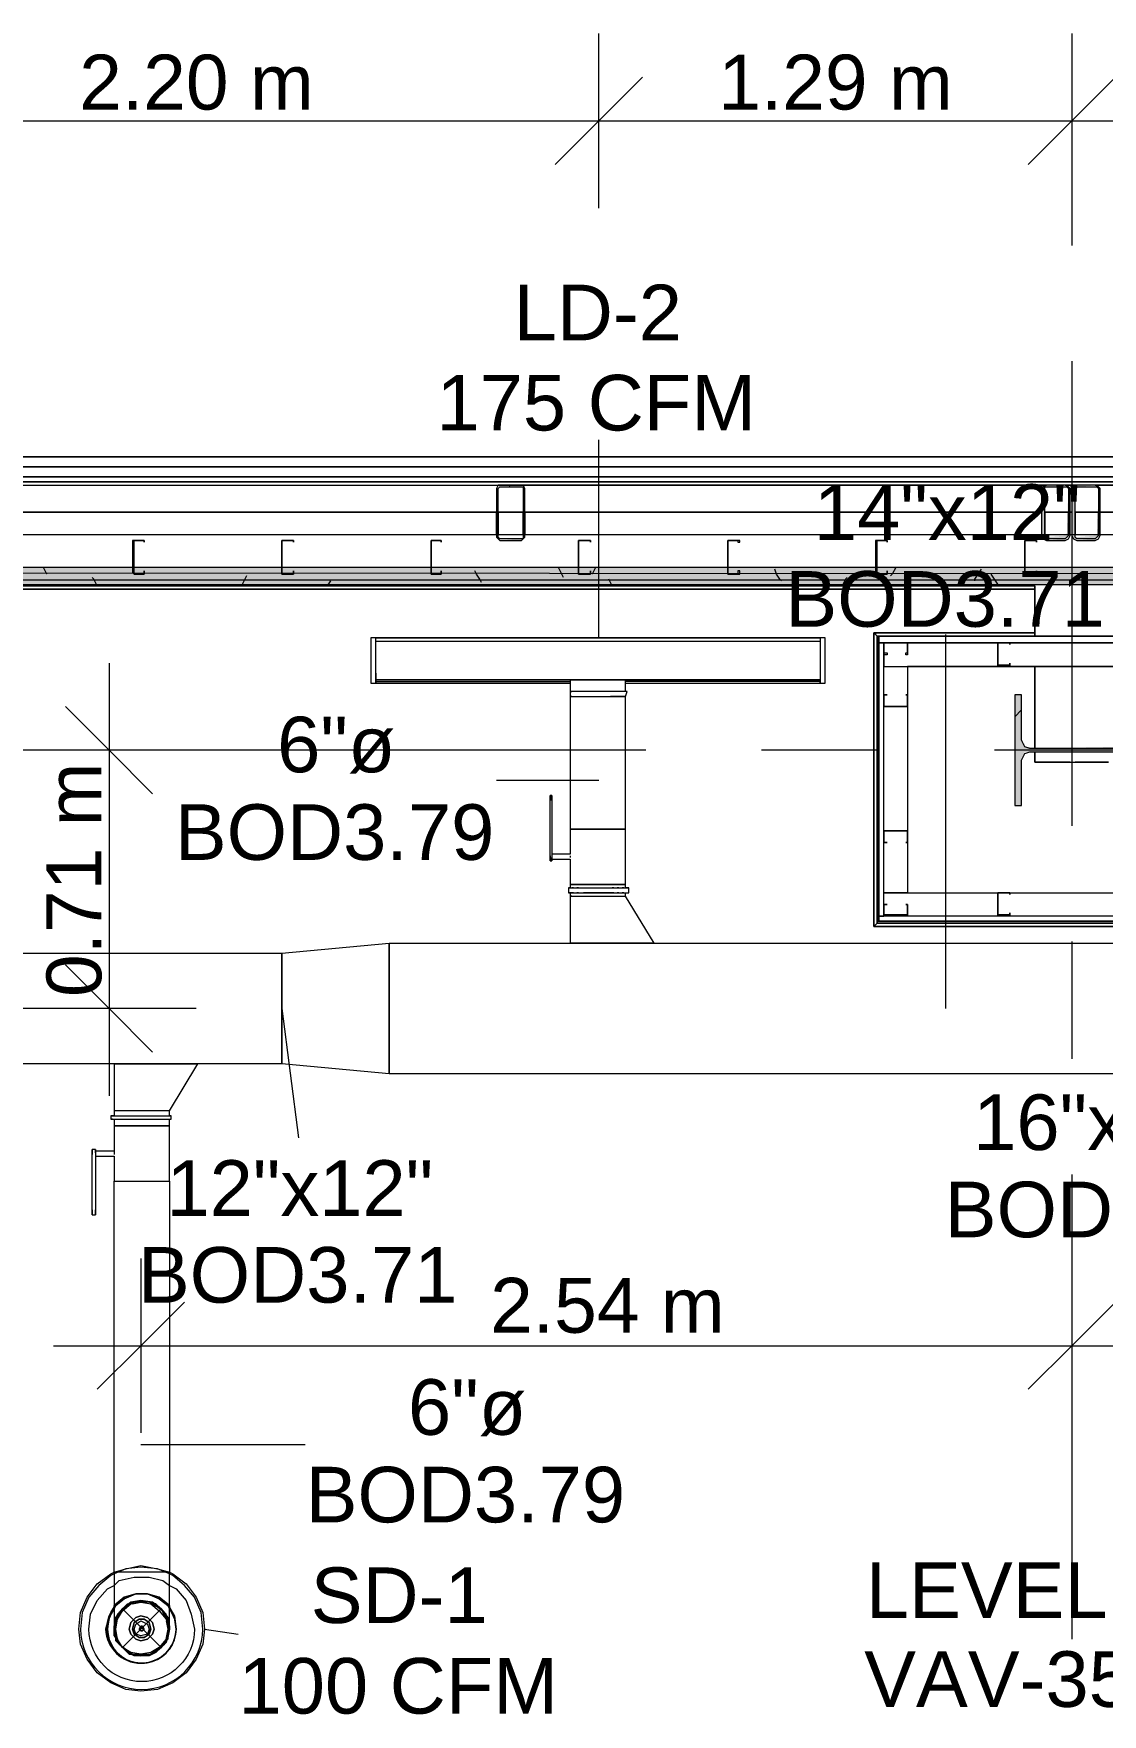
# Model space of a CAD drawing. Header units: metres. Extents: x -2 to 237, y -8 to 52.
# Drawn here: x 28.021 to 30.94, y 43.354 to 47.946 of the extents above; entities that cross this region are included whole.
import ezdxf

# ---------------------------------------------------------------- set-up
doc = ezdxf.new("R2010")
doc.units = ezdxf.units.M
doc.layers.add('HVAC - Ductos', color=5, linetype='Continuous', lineweight=0)
doc.layers.add('PDF_Text', color=7, linetype='Continuous', lineweight=0)
doc.layers.add('PDF_Geometry', color=7, linetype='Continuous', lineweight=0, true_color=0xaaaaaa)
doc.layers.add('PDF_Solid Fills', color=7, linetype='Continuous', lineweight=0, true_color=0xffffff)
doc.styles.add('PDF Helvetica', font='')
doc.styles.get('PDF Helvetica').set_extended_font_data('Helvetica')

msp = doc.modelspace()

# ---------------------------------------------------------------- hatches: boundary and pattern name
at = {"layer": 'PDF_Solid Fills', "lineweight": 0, "transparency": 33554559}
h = msp.add_hatch(color=256, dxfattribs=at)
h.paths.add_polyline_path([(29.2942, 46.5654), (29.3538, 46.5608), (29.3538, 46.5654)])
h.paths.add_polyline_path([(29.2897, 46.57), (29.2942, 46.5654), (29.2942, 46.57)])
h.paths.add_polyline_path([(29.3538, 46.7074), (29.3538, 46.712), (29.2897, 46.712)])
h.paths.add_polyline_path([(29.2897, 46.7028), (29.2851, 46.7028), (29.2851, 46.57)])
h.paths.add_polyline_path([(29.3584, 46.7028), (29.3584, 46.57), (29.363, 46.7028)])
h.paths.add_polyline_path([(29.363, 46.7074), (29.363, 46.712), (29.3584, 46.712)])
for points in [[(30.7834, 46.7074), (30.8474, 46.712), (30.7788, 46.712), (30.7742, 46.7074), (30.7742, 46.5745), (30.7788, 46.5745), (30.7788, 46.5654), (30.7879, 46.5654), (30.8383, 46.5608), (30.8383, 46.5654), (30.8474, 46.57), (30.852, 46.7074), (30.8474, 46.7074), (30.8429, 46.5745), (30.7834, 46.57)], [(30.8566, 46.5745), (30.8612, 46.5745), (30.8612, 46.5654), (30.8704, 46.5654), (30.9208, 46.5608), (30.9208, 46.5654), (30.9299, 46.57), (30.9345, 46.7067), (30.9345, 46.7074), (30.9299, 46.7074), (30.9254, 46.5745), (30.8658, 46.57), (30.8658, 46.7074), (30.9299, 46.712), (30.8612, 46.712), (30.8566, 46.7074)], [(12.4614, 46.4554), (59.9133, 46.4554), (60.1328, 46.4508), (60.1333, 46.4508), (60.1333, 46.4738), (12.4614, 46.4738)], [(12.4614, 46.4416), (59.9133, 46.4416), (60.1316, 46.4371), (60.1333, 46.4371), (60.1333, 46.4554), (12.4614, 46.4554)], [(30.9986, 46.1392), (30.994, 46.011), (30.9849, 46.0018), (30.9757, 45.9972), (30.7421, 45.9926), (30.7421, 45.9972), (30.7283, 45.9972), (30.7283, 46.0064), (30.7237, 46.0064), (30.7237, 46.0156), (30.7191, 46.0156), (30.7191, 46.1392), (30.7009, 46.1392), (30.7009, 45.8369), (30.7191, 45.8369), (30.7191, 45.9652), (30.7283, 45.9835), (30.9849, 45.9835), (30.9986, 45.9698), (30.9986, 45.8369), (31.0124, 45.8369), (31.0124, 46.1392)]]:
    msp.add_hatch(color=256, dxfattribs=at).paths.add_polyline_path(points)
h = msp.add_hatch(color=256, dxfattribs=at)
h.paths.add_polyline_path([(12.8691, 46.4738), (12.8691, 46.4874), (12.4614, 46.4874), (12.4614, 46.4738)])
h.paths.add_polyline_path([(60.1333, 46.4829), (48.9907, 46.4874), (20.5846, 46.4874), (20.5846, 46.4738), (59.982, 46.4738), (60.1333, 46.4692)])
h.paths.add_polyline_path([(20.58, 46.4738), (20.58, 46.4874), (18.555, 46.4874), (18.555, 46.4738)])
h.paths.add_polyline_path([(18.5504, 46.4738), (18.5504, 46.4874), (15.7143, 46.4874), (15.7143, 46.4738)])
h.paths.add_polyline_path([(15.7097, 46.4738), (15.7097, 46.4874), (13.6846, 46.4874), (13.6846, 46.4738)])
h.paths.add_polyline_path([(13.6801, 46.4738), (13.6801, 46.4874), (12.8737, 46.4874), (12.8737, 46.4738)])

# ---------------------------------------------------------------- linework, layer by layer
at = {"layer": 'HVAC - Ductos', "color": 252, "lineweight": 0, "true_color": 0x939598}
for points in [[(29.5646, 47.4692), (29.5646, 47.7075), (29.5646, 47.9457)], [(30.8566, 47.9457), (30.8566, 47.7075), (30.8566, 47.4692)], [(29.6838, 47.8266), (29.5646, 47.7075), (29.4455, 47.5883)], [(30.9757, 47.8266), (30.8566, 47.7075), (30.7375, 47.5883)], [(7.6277, 47.7075), (12.466, 47.7075), (13.7763, 47.7075), (15.9755, 47.7075), (18.1701, 47.7075), (20.3647, 47.7075), (22.9716, 47.7075), (25.1708, 47.7075), (27.3654, 47.7075), (29.5646, 47.7075), (30.8566, 47.7075), (32.1761, 47.7075), (34.3661, 47.7075), (36.5607, 47.7075), (38.7599, 47.7075), (41.3669, 47.7075), (47.9553, 47.7075), (49.2518, 47.7075), (50.5622, 47.7075), (54.956, 47.7075), (57.1552, 47.7075), (58.6855, 47.7075)]]:
    msp.add_lwpolyline(points, dxfattribs=at)
at = {"layer": 'HVAC - Ductos', "lineweight": 0}
for points in [[(29.5646, 46.2951), (29.5646, 46.8357)], [(30.1693, 46.2951), (28.9553, 46.2951), (30.1693, 46.2951), (30.1693, 46.2767), (30.1693, 46.2721), (30.1693, 46.2675)], [(28.9553, 46.2675), (28.9553, 46.2721), (28.9553, 46.2767), (28.9553, 46.2951)], [(28.9553, 46.2721), (28.9553, 46.2767), (28.9553, 46.2813)], [(30.1693, 46.2813), (30.1693, 46.2767), (30.1693, 46.2721)], [(30.513, 45.2825), (30.513, 46.3042)], [(28.9553, 46.2355), (28.9553, 46.2401)], [(30.1693, 46.2401), (30.1693, 46.2355)], [(28.2268, 46.2263), (28.2268, 45.0442)], [(28.9553, 46.2263), (28.9553, 46.2309)], [(28.9553, 46.1989), (28.9553, 46.1943), (28.9553, 46.1897), (28.9553, 46.1713), (28.9553, 46.1759), (29.4867, 46.1759)], [(28.9553, 46.1851), (28.9553, 46.1897), (28.9553, 46.1943)], [(30.1693, 46.1989), (30.1693, 46.1943), (30.1693, 46.1897), (30.1693, 46.1713), (30.1693, 46.1759), (29.6379, 46.1759)], [(30.1693, 46.2309), (30.1693, 46.2263)], [(30.1693, 46.1943), (30.1693, 46.1897), (30.1693, 46.1851)], [(28.9553, 46.1713), (29.4867, 46.1713)], [(29.6379, 46.1484), (29.6379, 46.1805), (29.6287, 46.1805), (29.615, 46.1805), (29.6013, 46.1805), (29.5829, 46.1805), (29.5646, 46.1805), (29.5417, 46.1805), (29.5233, 46.1805), (29.5096, 46.1805), (29.4959, 46.1805), (29.4913, 46.1805), (29.4867, 46.1805), (29.4867, 46.1484), (29.4913, 46.1484)], [(29.6379, 46.1713), (30.1693, 46.1713)], [(28.3459, 45.8689), (28.2268, 45.988), (28.1076, 46.1072)], [(29.4913, 46.1346), (29.4867, 46.1346), (29.4867, 45.7727), (29.4913, 45.7727), (29.4959, 45.7727), (29.5096, 45.7727), (29.5233, 45.7727), (29.5417, 45.7727), (29.5646, 45.7727), (29.5829, 45.7727), (29.6013, 45.7727), (29.615, 45.7727), (29.6287, 45.7727), (29.6379, 45.7727), (29.6379, 46.1346), (29.6333, 46.1346), (29.6287, 46.1346), (29.615, 46.1346), (29.6013, 46.1346), (29.5967, 46.1346)], [(29.4959, 46.1346), (29.5096, 46.1346), (29.5233, 46.1346), (29.5325, 46.1346)], [(29.5371, 46.1346), (29.5417, 46.1346), (29.5646, 46.1346), (29.5829, 46.1346), (29.5875, 46.1346)], [(28.465, 45.988), (28.2268, 45.988), (27.9885, 45.988)], [(29.5646, 45.9056), (29.2851, 45.9056)], [(29.4317, 45.8643), (29.4317, 45.8597), (29.4317, 45.8643)], [(29.4363, 45.8643), (29.4317, 45.8643)], [(29.4317, 45.6995), (29.4317, 45.6949), (29.4317, 45.6903), (29.4317, 45.6857), (29.4317, 45.6903), (29.4317, 45.6949), (29.4317, 45.6995), (29.4317, 45.8506)], [(29.4363, 45.8643), (29.4363, 45.8597), (29.4363, 45.8643)], [(29.4363, 45.8506), (29.4363, 45.6995), (29.4363, 45.6949), (29.4363, 45.6903), (29.4363, 45.6857), (29.4363, 45.6903), (29.4363, 45.6949)], [(29.4363, 45.6995), (29.4363, 45.6949), (29.4363, 45.6903), (29.4867, 45.6903), (29.4867, 45.6215), (29.4913, 45.6215), (29.4959, 45.6215), (29.5096, 45.6215), (29.5233, 45.6215), (29.5417, 45.6215), (29.5646, 45.6215), (29.5829, 45.6215), (29.6013, 45.6215), (29.615, 45.6215), (29.6287, 45.6215), (29.6379, 45.6215), (29.6379, 45.7727), (29.6287, 45.7727), (29.615, 45.7727), (29.6013, 45.7727), (29.5829, 45.7727), (29.5646, 45.7727), (29.5417, 45.7727), (29.5233, 45.7727), (29.5096, 45.7727), (29.4959, 45.7727), (29.4913, 45.7727), (29.4867, 45.7727), (29.4867, 45.704), (29.4363, 45.704)], [(29.4317, 45.6857), (29.4317, 45.6857)], [(29.4317, 45.6857), (29.4363, 45.6857)], [(29.4363, 45.6903), (29.4363, 45.6903)], [(29.4363, 45.6857), (29.4363, 45.6857)], [(29.4867, 45.704), (29.4867, 45.704)], [(29.4867, 45.704), (29.4867, 45.704)], [(29.4867, 45.6995), (29.4867, 45.6949)], [(29.4867, 45.6903), (29.4867, 45.6903)], [(29.4867, 45.6903), (29.4867, 45.6903)], [(29.4867, 45.6903), (29.4867, 45.6903)], [(29.4867, 45.6903), (29.4867, 45.6903)], [(29.4867, 45.5986), (29.4821, 45.5986), (29.4913, 45.5986), (29.5051, 45.5986), (29.5233, 45.5986), (29.5417, 45.5986), (29.5646, 45.5986), (29.5829, 45.5986), (29.6058, 45.5986), (29.6195, 45.5986), (29.6333, 45.5986), (29.6425, 45.5986), (29.6471, 45.5986), (29.6471, 45.6124), (29.6425, 45.6124), (29.6379, 45.6124), (29.6379, 45.6215), (29.6287, 45.6215), (29.615, 45.6215), (29.6013, 45.6215), (29.5829, 45.6215), (29.5646, 45.6215), (29.5417, 45.6215), (29.5233, 45.6215), (29.5096, 45.6215), (29.4959, 45.6215), (29.4913, 45.6215), (29.4867, 45.6215), (29.4867, 45.6124), (29.4821, 45.6124), (29.4913, 45.6124), (29.5051, 45.6124), (29.5233, 45.6124), (29.5417, 45.6124), (29.5646, 45.6124), (29.5829, 45.6124), (29.6058, 45.6124), (29.6195, 45.6124), (29.6333, 45.6124), (29.6425, 45.6124), (29.6471, 45.6124)], [(29.4821, 45.6124), (29.4821, 45.5986)], [(29.4959, 45.5986), (29.4913, 45.5986), (29.4867, 45.5986), (29.4867, 45.5894), (29.4913, 45.5894), (29.4959, 45.5894), (29.5096, 45.5894), (29.5233, 45.5894), (29.5417, 45.5894), (29.5646, 45.5894), (29.5829, 45.5894), (29.6013, 45.5894), (29.615, 45.5894), (29.6287, 45.5894), (29.6379, 45.5894), (29.6379, 45.5986), (29.6425, 45.5986), (29.6471, 45.5986)], [(29.4959, 45.6124), (29.4913, 45.6124)], [(29.5096, 45.6124), (29.5051, 45.6124)], [(29.5096, 45.5986), (29.5051, 45.5986)], [(29.5233, 45.6124), (29.5233, 45.6124)], [(29.6058, 45.5986), (29.6013, 45.5986), (29.5829, 45.5986), (29.5646, 45.5986), (29.5417, 45.5986), (29.5233, 45.5986)], [(29.5417, 45.6124), (29.5417, 45.6124)], [(29.5829, 45.6124), (29.5829, 45.6124)], [(29.6058, 45.6124), (29.6013, 45.6124)], [(29.6195, 45.6124), (29.615, 45.6124)], [(29.6195, 45.5986), (29.615, 45.5986)], [(29.6333, 45.6124), (29.6287, 45.6124)], [(29.6333, 45.5986), (29.6287, 45.5986)], [(29.6379, 45.5986), (29.6379, 45.5986)], [(29.4913, 45.5894), (29.4867, 45.5894), (29.4867, 45.4612), (29.4913, 45.4612), (29.5096, 45.4612), (29.5325, 45.4612), (29.5646, 45.4612), (29.6379, 45.4612), (29.67, 45.4612), (29.6929, 45.4612), (29.7112, 45.4612), (29.7158, 45.4612), (29.6379, 45.5894)], [(29.5325, 45.5894), (29.5371, 45.5894)], [(29.5875, 45.5894), (29.5921, 45.5894), (29.5967, 45.5894)], [(28.6986, 45.4337), (28.9919, 45.4612)], [(28.9919, 45.4612), (28.9919, 45.1038)], [(29.7158, 45.4612), (29.7112, 45.4612), (29.6929, 45.4612), (29.67, 45.4612), (29.6379, 45.4612), (29.5646, 45.4612), (29.5325, 45.4612), (29.5096, 45.4612), (29.4913, 45.4612), (29.4867, 45.4612)], [(28.6986, 45.1313), (28.6986, 45.4337)], [(28.3459, 45.1634), (28.2268, 45.2825), (28.1076, 45.4016)], [(28.465, 45.2825), (28.2268, 45.2825), (27.9885, 45.2825)], [(28.6986, 45.2825), (28.7445, 44.9297)], [(28.3917, 45.003), (28.4696, 45.1313), (28.4605, 45.1313), (28.4467, 45.1313), (28.4192, 45.1313), (28.3917, 45.1313), (28.3138, 45.1313), (28.2863, 45.1313), (28.2634, 45.1313), (28.2451, 45.1313), (28.2405, 45.1313), (28.2405, 45.003)], [(28.2405, 45.1313), (28.2451, 45.1313), (28.2634, 45.1313), (28.2863, 45.1313), (28.3138, 45.1313), (28.3917, 45.1313), (28.4192, 45.1313), (28.4467, 45.1313), (28.4605, 45.1313), (28.4696, 45.1313)], [(28.9919, 45.1038), (28.6986, 45.1313)], [(28.3825, 44.9893), (28.3871, 44.9893), (28.3917, 44.9893), (28.3917, 45.003), (28.3871, 45.003), (28.3825, 45.003), (28.3688, 45.003), (28.355, 45.003), (28.3367, 45.003), (28.3138, 45.003), (28.2955, 45.003), (28.2772, 45.003), (28.2634, 45.003), (28.2496, 45.003), (28.2405, 45.003), (28.2405, 44.9893), (28.2359, 44.9893), (28.2314, 44.9893), (28.2359, 44.9893), (28.2451, 44.9893), (28.2588, 44.9893), (28.2726, 44.9893), (28.2955, 44.9893), (28.3138, 44.9893), (28.3367, 44.9893), (28.355, 44.9893), (28.3734, 44.9893), (28.3871, 44.9893), (28.3963, 44.9893)], [(28.2909, 45.003), (28.2863, 45.003), (28.2817, 45.003)], [(28.3459, 45.003), (28.3413, 45.003)], [(28.1901, 44.8793), (28.2405, 44.8793), (28.2405, 44.8106), (28.2496, 44.8106), (28.2634, 44.8106), (28.2772, 44.8106), (28.2955, 44.8106), (28.3138, 44.8106), (28.3367, 44.8106), (28.355, 44.8106), (28.3688, 44.8106), (28.3825, 44.8106), (28.3871, 44.8106), (28.3917, 44.8106), (28.3917, 43.7431), (28.3871, 43.7431), (28.3825, 43.7431), (28.3688, 43.7431), (28.355, 43.7431), (28.3367, 43.7431), (28.3138, 43.7431), (28.2955, 43.7431), (28.2772, 43.7431), (28.2634, 43.7431), (28.2496, 43.7431), (28.2405, 43.7431), (28.2405, 44.8106), (28.2496, 44.8106), (28.2634, 44.8106), (28.2772, 44.8106), (28.2955, 44.8106), (28.3138, 44.8106), (28.3367, 44.8106), (28.355, 44.8106), (28.3688, 44.8106), (28.3825, 44.8106), (28.3871, 44.8106), (28.3917, 44.8106), (28.3917, 44.9618), (28.3871, 44.9618), (28.3825, 44.9618), (28.3688, 44.9618), (28.355, 44.9618), (28.3367, 44.9618), (28.3138, 44.9618), (28.2955, 44.9618), (28.2772, 44.9618), (28.2634, 44.9618), (28.2496, 44.9618), (28.2405, 44.9618), (28.2405, 44.893), (28.1901, 44.893), (28.1901, 44.8885), (28.1901, 44.8839)], [(28.2359, 44.9801), (28.2314, 44.9801), (28.2359, 44.9801), (28.2451, 44.9801), (28.2588, 44.9801), (28.2726, 44.9801), (28.2955, 44.9801), (28.3138, 44.9801), (28.3367, 44.9801), (28.355, 44.9801), (28.3734, 44.9801), (28.3871, 44.9801), (28.3963, 44.9801), (28.3963, 44.9893), (28.3917, 44.9893)], [(28.2314, 44.9893), (28.2314, 44.9801)], [(28.2405, 44.9893), (28.2405, 44.9893)], [(28.2405, 44.9801), (28.2405, 44.9618), (28.2496, 44.9618), (28.2634, 44.9618), (28.2772, 44.9618), (28.2955, 44.9618), (28.3138, 44.9618), (28.3367, 44.9618), (28.355, 44.9618), (28.3688, 44.9618), (28.3825, 44.9618), (28.3871, 44.9618), (28.3917, 44.9618), (28.3917, 44.9801)], [(28.2451, 44.9893), (28.2496, 44.9893)], [(28.2588, 44.9893), (28.2634, 44.9893)], [(28.2726, 44.9893), (28.2772, 44.9893), (28.2955, 44.9893), (28.3138, 44.9893), (28.3367, 44.9893), (28.355, 44.9893)], [(28.3688, 44.9893), (28.3734, 44.9893)], [(28.3963, 44.9801), (28.3963, 44.9801)], [(28.181, 44.8976), (28.181, 44.8976)], [(28.1901, 44.8976), (28.181, 44.8976)], [(28.181, 44.7327), (28.181, 44.7281), (28.181, 44.7235), (28.181, 44.719), (28.181, 44.7235), (28.181, 44.7281), (28.181, 44.7327), (28.181, 44.8839), (28.181, 44.8885), (28.181, 44.893), (28.181, 44.8976), (28.181, 44.893), (28.181, 44.8885), (28.181, 44.8839)], [(28.1901, 44.8976), (28.1901, 44.8976)], [(28.1901, 44.8885), (28.1901, 44.893), (28.1901, 44.8976), (28.1901, 44.893), (28.1901, 44.8885), (28.1901, 44.8839), (28.1901, 44.7327), (28.1901, 44.7281), (28.1901, 44.7235), (28.1901, 44.719), (28.1901, 44.7235), (28.1901, 44.7281), (28.1901, 44.7327)], [(28.1901, 44.893), (28.1901, 44.893)], [(28.2405, 44.893), (28.2405, 44.893)], [(28.2405, 44.893), (28.2405, 44.893)], [(28.2405, 44.893), (28.2405, 44.8885), (28.2405, 44.8839)], [(28.2405, 44.893), (28.2405, 44.893)], [(28.2405, 44.8793), (28.2405, 44.8793)], [(28.2405, 44.8793), (28.2405, 44.8793)], [(28.181, 44.719), (28.181, 44.719)], [(28.181, 44.719), (28.1901, 44.719)], [(28.1901, 44.719), (28.1901, 44.719)], [(28.3138, 44.5999), (28.3138, 44.3616), (28.3138, 44.1233)], [(30.8566, 44.5999), (30.8566, 44.3616), (30.8566, 44.1233)], [(28.4329, 44.4807), (28.3138, 44.3616), (28.1947, 44.2425)], [(30.9757, 44.4807), (30.8566, 44.3616), (30.7375, 44.2425)], [(28.0755, 44.3616), (30.8566, 44.3616), (31.7134, 44.3616), (32.9734, 44.3616)], [(28.3138, 44.0913), (28.7628, 44.0913)], [(28.2405, 43.7431), (28.2726, 43.7522), (28.3138, 43.7614), (28.3596, 43.7522), (28.3917, 43.7431)], [(28.3917, 43.7385), (28.3596, 43.7522), (28.3138, 43.7568), (28.2726, 43.7522), (28.2405, 43.7385)], [(28.3917, 43.5919), (28.3917, 43.5965), (28.3917, 43.6148), (28.3917, 43.6423), (28.3917, 43.6789), (28.3917, 43.7202), (28.3917, 43.7431), (28.4009, 43.7385), (28.4375, 43.711), (28.465, 43.6743), (28.4833, 43.6331), (28.4879, 43.5873), (28.4833, 43.5461), (28.465, 43.5048), (28.4375, 43.4682), (28.4009, 43.4407), (28.3596, 43.4224), (28.3138, 43.4178), (28.2726, 43.4224), (28.2314, 43.4407), (28.1947, 43.4682), (28.1672, 43.5048), (28.1489, 43.5461), (28.1443, 43.5873), (28.1489, 43.6331), (28.1672, 43.6743), (28.1947, 43.711), (28.2314, 43.7385), (28.2405, 43.7431), (28.2405, 43.6973), (28.2405, 43.656), (28.2405, 43.6239), (28.2405, 43.6011), (28.2405, 43.5919)], [(28.3917, 43.7431), (28.3871, 43.7431), (28.3825, 43.7431), (28.3688, 43.7431), (28.355, 43.7431), (28.3367, 43.7431), (28.3138, 43.7431), (28.2955, 43.7431), (28.2772, 43.7431), (28.2634, 43.7431), (28.2496, 43.7431), (28.2405, 43.7431)], [(28.2405, 43.7064), (28.2542, 43.7202), (28.2955, 43.7293), (28.3367, 43.7293), (28.3734, 43.7202), (28.3917, 43.7064)], [(28.3413, 43.6606), (28.3459, 43.6606), (28.3459, 43.656), (28.3688, 43.6423), (28.355, 43.656), (28.3367, 43.6606), (28.3138, 43.6651), (28.3459, 43.6606), (28.3688, 43.6423), (28.3871, 43.6194), (28.3917, 43.5919), (28.3917, 43.5873), (28.3871, 43.6194), (28.3688, 43.6423), (28.3459, 43.6606), (28.3138, 43.6651), (28.2863, 43.6606), (28.2634, 43.6423), (28.2772, 43.656), (28.2955, 43.6606), (28.3138, 43.6651), (28.2863, 43.6606), (28.2634, 43.6423), (28.2451, 43.6194)], [(28.3871, 43.6148), (28.3871, 43.6194), (28.3825, 43.6194), (28.3688, 43.6423), (28.3504, 43.6514), (28.3367, 43.6606), (28.3138, 43.6606), (28.2955, 43.6606), (28.2772, 43.6514), (28.2634, 43.6423), (28.2496, 43.6239), (28.2451, 43.6102), (28.2405, 43.5873), (28.2451, 43.5689), (28.2496, 43.5507), (28.2634, 43.5369), (28.2772, 43.5231), (28.2955, 43.5186), (28.3138, 43.514), (28.3367, 43.5186), (28.3504, 43.5231), (28.3688, 43.5369), (28.3779, 43.5507), (28.3871, 43.5689), (28.3825, 43.5507), (28.3688, 43.5369), (28.355, 43.5231), (28.3367, 43.514), (28.3138, 43.514), (28.2909, 43.5186)], [(28.2496, 43.6194), (28.2634, 43.6423), (28.2496, 43.6285), (28.2405, 43.6102), (28.2405, 43.5965), (28.2405, 43.5873), (28.2405, 43.5689), (28.2496, 43.5552)], [(28.2405, 43.5919), (28.2451, 43.6194), (28.2405, 43.5873), (28.2451, 43.5644)], [(28.2451, 43.6148), (28.2451, 43.6194), (28.2634, 43.6423), (28.2863, 43.656)], [(28.2451, 43.6194), (28.2451, 43.6194)], [(28.2817, 43.656), (28.2863, 43.6606), (28.2909, 43.6606)], [(28.2909, 43.656), (28.3138, 43.6606), (28.3413, 43.656)], [(28.3459, 43.5231), (28.3688, 43.5369), (28.3459, 43.5186), (28.3138, 43.514), (28.2863, 43.5186), (28.2634, 43.5369), (28.2451, 43.5598), (28.2451, 43.5644), (28.2405, 43.5873), (28.2451, 43.6102)], [(28.2451, 43.5644), (28.2451, 43.5598), (28.2451, 43.5552), (28.2451, 43.5598), (28.2451, 43.5644), (28.2405, 43.5689), (28.2405, 43.5873), (28.2405, 43.5965)], [(28.2405, 43.5919), (28.2405, 43.5919)], [(28.2405, 43.5873), (28.2451, 43.5598)], [(28.3825, 43.6102), (28.3871, 43.5873), (28.3825, 43.5644)], [(28.3917, 43.5965), (28.3917, 43.5873), (28.3871, 43.5689), (28.3871, 43.5644), (28.3871, 43.5598), (28.3825, 43.5552), (28.3871, 43.5598), (28.3871, 43.5644)], [(28.4879, 43.5873), (28.5796, 43.5735)], [(28.2405, 43.5689), (28.2405, 43.5689)], [(28.2451, 43.5598), (28.2496, 43.5507), (28.2634, 43.5369), (28.2772, 43.5231), (28.2863, 43.5186)], [(28.2817, 43.5186), (28.2634, 43.5369), (28.2451, 43.5552)], [(28.2817, 43.5231), (28.2634, 43.5369), (28.2496, 43.5598)], [(28.2496, 43.5507), (28.2496, 43.5507)], [(28.3138, 43.514), (28.2955, 43.514), (28.2772, 43.5231), (28.2634, 43.5369), (28.2496, 43.5507)], [(28.3825, 43.5598), (28.3825, 43.5507), (28.3688, 43.5369), (28.355, 43.5231), (28.3459, 43.5186), (28.3413, 43.5186), (28.3367, 43.514), (28.3138, 43.514), (28.2955, 43.514), (28.2909, 43.5186), (28.2863, 43.5186), (28.2817, 43.5186), (28.2863, 43.5186), (28.2909, 43.5186)], [(28.3825, 43.5552), (28.3688, 43.5369), (28.3459, 43.5186), (28.3413, 43.5186), (28.3138, 43.514), (28.2909, 43.5186), (28.2863, 43.5186)], [(28.3871, 43.5689), (28.3871, 43.5689)], [(28.2772, 43.5231), (28.2772, 43.5231)], [(28.3413, 43.5186), (28.3184, 43.514)], [(28.3459, 43.5186), (28.3413, 43.5186)], [(28.355, 43.5231), (28.355, 43.5231)]]:
    msp.add_lwpolyline(points, dxfattribs=at)
for points in [[(28.9415, 46.2951), (28.9415, 46.1713), (28.9553, 46.1713), (28.9553, 46.2951)], [(28.9553, 46.2859), (30.1693, 46.2859), (30.1693, 46.1805), (28.9553, 46.1805)], [(30.1831, 46.2951), (30.1693, 46.2951), (30.1693, 46.1713), (30.1831, 46.1713)], [(30.1693, 46.1805), (28.9553, 46.1805)], [(29.4867, 46.1346), (29.4913, 46.1346), (29.5096, 46.1346), (29.5325, 46.1346), (29.5646, 46.1346), (29.5921, 46.1346), (29.615, 46.1346), (29.6333, 46.1346), (29.6379, 46.1346), (29.6425, 46.1484), (29.6333, 46.1484), (29.6195, 46.1484), (29.5921, 46.1484), (29.5646, 46.1484), (29.5325, 46.1484), (29.5096, 46.1484), (29.4913, 46.1484), (29.4867, 46.1484)], [(29.4317, 45.8506), (29.4317, 45.8552), (29.4317, 45.8597), (29.4317, 45.8643), (29.4317, 45.8597), (29.4317, 45.8552)], [(29.4363, 45.8506), (29.4363, 45.8552), (29.4363, 45.8597), (29.4363, 45.8643), (29.4363, 45.8597), (29.4363, 45.8552)], [(31.5118, 45.4612), (31.5118, 44.9526), (31.3606, 45.1038), (31.3606, 45.4612), (31.3606, 45.1038), (28.9919, 45.1038), (28.9919, 45.4612), (31.3606, 45.4612)], [(28.6986, 45.1313), (27.173, 45.1313), (27.173, 45.4337), (28.6986, 45.4337)], [(28.2405, 43.6514), (28.268, 43.6743), (28.3001, 43.6835), (28.3321, 43.6835), (28.3642, 43.6743), (28.3917, 43.6514), (28.3917, 43.6469), (28.3917, 43.6514), (28.3642, 43.6743), (28.3321, 43.6835), (28.3001, 43.6835), (28.268, 43.6743), (28.2405, 43.6514), (28.2405, 43.6469)], [(28.3871, 43.6514), (28.3642, 43.6697), (28.3321, 43.6835), (28.3001, 43.6835), (28.268, 43.6697), (28.2451, 43.6514), (28.2405, 43.6423), (28.2451, 43.6514), (28.268, 43.6697), (28.3001, 43.6835), (28.3321, 43.6835), (28.3642, 43.6697), (28.3871, 43.6514), (28.3917, 43.6423)], [(28.2496, 43.6148), (28.2634, 43.6377), (28.2863, 43.656), (28.3138, 43.6606), (28.3413, 43.656), (28.3642, 43.6377), (28.3825, 43.6148), (28.3871, 43.5873), (28.3825, 43.5598), (28.3642, 43.5369), (28.3413, 43.5231), (28.3138, 43.5186), (28.2863, 43.5231), (28.2634, 43.5369), (28.2496, 43.5598), (28.2451, 43.5873)], [(28.2863, 43.6056), (28.2817, 43.5873), (28.2863, 43.6056), (28.3001, 43.6194), (28.3138, 43.6239), (28.3321, 43.6194), (28.3459, 43.6056), (28.3504, 43.5873), (28.3459, 43.6056), (28.3321, 43.6194), (28.3138, 43.6239), (28.3001, 43.6194)], [(28.3779, 43.6239), (28.3871, 43.6102), (28.3825, 43.6285), (28.3688, 43.6423)], [(28.4101, 43.5873), (28.4055, 43.6239), (28.3917, 43.6469), (28.4055, 43.6239)], [(28.3459, 43.5735), (28.3504, 43.5873), (28.3459, 43.5735), (28.3321, 43.5598), (28.3138, 43.5552), (28.3001, 43.5598), (28.2863, 43.5735), (28.2817, 43.5873), (28.2863, 43.5735), (28.3001, 43.5598), (28.3138, 43.5552), (28.3321, 43.5598)], [(28.2955, 43.6056), (28.2909, 43.5873), (28.2955, 43.6056), (28.3093, 43.6148), (28.323, 43.6148), (28.3367, 43.6056), (28.3413, 43.5873), (28.3367, 43.6056), (28.323, 43.6148), (28.3093, 43.6148)], [(28.3367, 43.5735), (28.3413, 43.5873), (28.3367, 43.5735), (28.323, 43.5644), (28.3093, 43.5644), (28.2955, 43.5735), (28.2909, 43.5873), (28.2955, 43.5735), (28.3093, 43.5644), (28.323, 43.5644)], [(28.3001, 43.6011), (28.3138, 43.6102), (28.3321, 43.6011), (28.3367, 43.5873), (28.3321, 43.5735), (28.3138, 43.5689), (28.3001, 43.5735), (28.2955, 43.5873)], [(28.3138, 43.5919), (28.3093, 43.5873), (28.3138, 43.5965), (28.3184, 43.5965), (28.323, 43.5873), (28.3184, 43.5919)], [(28.3184, 43.5827), (28.323, 43.5873), (28.3184, 43.5827), (28.3138, 43.5827), (28.3093, 43.5873), (28.3138, 43.5827)], [(28.3871, 43.5598), (28.3917, 43.5873), (28.3871, 43.5644), (28.3825, 43.5598), (28.3688, 43.5369)], [(28.3871, 43.5689), (28.3917, 43.5873), (28.3917, 43.5965), (28.3871, 43.6102), (28.3871, 43.5873)]]:
    msp.add_lwpolyline(points, close=True, dxfattribs=at)
for points in [[(28.2405, 43.7385), (28.2314, 43.7339), (28.1992, 43.7064), (28.1718, 43.6743), (28.1534, 43.6331), (28.1489, 43.5873, 0.986385), (28.4833, 43.5873), (28.4787, 43.6331), (28.4605, 43.6743), (28.4329, 43.7064), (28.4009, 43.7339), (28.3917, 43.7385)], [(28.3917, 43.7064), (28.4101, 43.6973), (28.4375, 43.6651), (28.4513, 43.6285), (28.4605, 43.5873, -0.994124), (28.1718, 43.5873), (28.1764, 43.6285), (28.1947, 43.6651), (28.2222, 43.6973), (28.2405, 43.7064)]]:
    msp.add_lwpolyline(points, format="xyb", dxfattribs=at)
msp.add_lwpolyline([(28.2405, 43.6469), (28.2268, 43.6239), (28.2176, 43.5873, 0.970265), (28.4101, 43.5873), (28.4055, 43.6194), (28.3917, 43.6423, -1.368451), (28.2222, 43.5873), (28.2268, 43.6194), (28.2405, 43.6423, 1.368444), (28.4101, 43.5873, -1.38382)], format="xyb", close=True, dxfattribs=at)
at = {"layer": 'PDF_Geometry', "lineweight": 0}
for points in [[(30.8566, 47.6878), (30.8566, 47.3671)], [(30.8566, 47.051), (30.8566, 45.7819)], [(29.363, 46.7899), (29.2851, 46.7899)], [(30.8932, 46.7899), (30.82, 46.7899)], [(27.764, 46.712), (26.3254, 46.712), (27.7915, 46.712), (29.3218, 46.712), (30.7879, 46.712), (29.3538, 46.712)], [(27.8236, 46.712), (29.2942, 46.712)], [(29.3218, 46.7074), (29.3218, 46.712)], [(30.8245, 46.7074), (30.8337, 46.712)], [(32.3594, 46.712), (30.9208, 46.712), (32.3915, 46.712), (33.9217, 46.712), (35.3879, 46.712), (33.9538, 46.712)], [(29.2851, 46.6753), (29.2897, 46.6799)], [(30.7742, 46.657), (30.7834, 46.6616)], [(29.2851, 46.5791), (29.2851, 46.6387)], [(29.2897, 46.6387), (29.2897, 46.5791)], [(29.3584, 46.5791), (29.3584, 46.6387)], [(29.363, 46.6387), (29.363, 46.5791)], [(30.7742, 46.6387), (30.7742, 46.5791)], [(30.7834, 46.6387), (30.7834, 46.5791)], [(30.8474, 46.5791), (30.8474, 46.6387)], [(30.852, 46.5791), (30.852, 46.6387)], [(30.8566, 46.6387), (30.8566, 46.5791)], [(30.8658, 46.6387), (30.8658, 46.5791)], [(30.9299, 46.5745), (30.9299, 46.6387)], [(30.9345, 46.5745), (30.9345, 46.6387)], [(60.1333, 46.4371), (12.4614, 46.4416), (12.4614, 46.5791), (60.1333, 46.5745)], [(33.9767, 46.4692), (22.6097, 46.4738), (22.2065, 46.4738), (21.7987, 46.4738), (21.3955, 46.4738), (20.9878, 46.4738), (20.5846, 46.4738)], [(28.2909, 46.4874), (27.8877, 46.4874), (27.48, 46.4874), (27.0768, 46.4874), (26.669, 46.4874), (26.2659, 46.4874)], [(31.1315, 46.4874), (30.7283, 46.4874), (30.3206, 46.4874), (29.9174, 46.4874), (29.5096, 46.4874), (29.1064, 46.4874), (28.6986, 46.4874), (28.2955, 46.4874)], [(12.4614, 46.4554), (60.1333, 46.4508)], [(30.7558, 46.4371), (21.7254, 46.4416)], [(21.7254, 46.4416), (30.7558, 46.4371)], [(30.7558, 46.4371), (21.7254, 46.4416)], [(21.7254, 46.4416), (30.7558, 46.4371)], [(21.7254, 46.4371), (30.7558, 46.4371)], [(30.7558, 46.4371), (21.7254, 46.4371)], [(30.7558, 46.3087), (30.316, 46.3087)], [(31.3972, 45.507), (30.316, 45.507), (30.316, 46.3087), (30.3206, 46.3087), (30.316, 46.3087), (30.316, 45.507), (31.3972, 45.507)], [(30.316, 46.3087), (30.7558, 46.3087)], [(31.3056, 46.2996), (30.3298, 46.2996), (30.3252, 46.2996), (30.3206, 46.3042), (30.3206, 46.3087), (30.316, 46.3087), (30.7558, 46.3087), (30.316, 46.3087), (30.3206, 46.3087), (30.3206, 46.3042), (30.3252, 46.2996), (30.3298, 46.2996), (31.3698, 46.2996)], [(31.3881, 45.5208), (30.3298, 45.5208), (30.3252, 45.5208), (30.3252, 45.5162), (30.3206, 45.5116), (30.316, 45.507), (30.3206, 45.5116), (30.3252, 45.5162), (30.3252, 45.5208), (30.3298, 45.5208), (30.3252, 45.5208), (30.3252, 45.5162), (30.3206, 45.5116), (30.316, 45.507), (30.316, 46.3087), (30.316, 45.507), (31.3972, 45.507)], [(31.3881, 45.5208), (30.3298, 45.5208), (30.3298, 46.2996), (30.7558, 46.2996), (30.3252, 46.2996), (30.3252, 45.5162), (30.3252, 46.2996), (30.3252, 45.5162), (30.3252, 46.2996), (30.7558, 46.2996), (30.3298, 46.2996), (30.7558, 46.2996), (30.3252, 46.2996), (30.7558, 46.2996), (30.3298, 46.2996), (30.3298, 45.5208), (30.3252, 45.5208), (30.3252, 45.5162), (30.3206, 45.5116), (30.316, 45.507), (31.3972, 45.507)], [(31.3881, 45.5208), (30.3298, 45.5208), (31.3881, 45.5208), (30.3298, 45.5208), (30.3298, 45.5986), (30.3298, 46.2171), (30.3298, 46.2996), (30.3298, 45.5208), (30.3298, 46.2996), (30.3252, 46.2996), (30.3206, 46.3042), (30.3252, 46.2996), (30.3298, 46.2996), (30.3298, 46.2813), (31.3698, 46.2813)], [(30.3298, 46.2996), (30.3298, 45.5208), (30.3298, 46.2996)], [(30.3298, 46.2996), (30.3298, 46.2996)], [(31.3881, 46.2996), (30.3298, 46.2996), (31.3881, 46.2996)], [(30.4076, 46.2813), (30.4076, 46.2813)], [(30.4076, 46.2813), (30.4076, 46.2813)], [(30.655, 46.2813), (30.655, 46.2813)], [(30.655, 46.2813), (30.655, 46.2813)], [(30.6871, 46.2767), (30.6871, 46.2767)], [(31.3056, 46.2171), (30.4076, 46.2171), (30.4076, 45.5986), (30.3434, 45.5986), (30.4076, 45.5986), (31.3056, 45.5986)], [(31.3698, 45.5345), (30.3434, 45.5345), (30.3434, 45.5986), (30.3434, 46.2171), (30.4076, 46.2171), (30.4076, 45.5986), (31.3056, 45.5986)], [(30.655, 46.2217), (30.655, 46.2217)], [(30.6871, 46.2263), (30.6871, 46.2263)], [(30.3526, 46.1392), (30.3526, 46.1392)], [(30.403, 46.1392), (30.403, 46.1392)], [(30.7009, 46.0797), (30.7191, 46.0981)], [(28.103, 45.988), (27.7869, 45.988)], [(29.6929, 45.988), (28.4237, 45.988)], [(30.3252, 45.988), (30.009, 45.988)], [(31.915, 45.988), (30.6459, 45.988)], [(30.7558, 45.9835), (30.7558, 45.956), (30.7558, 45.9835)], [(30.8383, 45.956), (30.8429, 45.956), (30.8474, 45.956), (30.852, 45.956), (30.8474, 45.956), (30.8429, 45.956), (30.8383, 45.956), (30.7558, 45.956), (30.9574, 45.956), (30.8795, 45.956), (30.875, 45.956), (30.8704, 45.956), (30.8658, 45.956), (30.8704, 45.956), (30.875, 45.956), (30.8795, 45.956)], [(30.3526, 45.7361), (30.3526, 45.7361)], [(30.403, 45.7361), (30.403, 45.7361)], [(30.655, 45.5986), (30.655, 45.5986)], [(30.655, 45.5986), (30.655, 45.5986)], [(30.6871, 45.594), (30.6871, 45.594)], [(30.3526, 45.5666), (30.3526, 45.5666)], [(30.403, 45.5666), (30.403, 45.5666)], [(30.3298, 45.5208), (30.3298, 45.5208)], [(30.3298, 45.5208), (30.3298, 45.5208)], [(31.3881, 45.5208), (30.3298, 45.5208), (31.3881, 45.5208)], [(30.4076, 45.5391), (30.4076, 45.5391)], [(30.655, 45.5391), (30.655, 45.5391)], [(30.6871, 45.5437), (30.6871, 45.5437)], [(30.8566, 45.4658), (30.8566, 45.1451)], [(30.8566, 44.8289), (30.8566, 43.5598)]]:
    msp.add_lwpolyline(points, dxfattribs=at)
for points in [[(26.2567, 46.7899), (27.7915, 46.7899), (29.3218, 46.7899), (30.8566, 46.7899), (32.3915, 46.7899), (33.9217, 46.7899), (32.3915, 46.7899), (30.8566, 46.7899), (29.3218, 46.7899), (27.7915, 46.7899), (26.2567, 46.7899), (24.7264, 46.7899)], [(29.3218, 46.7623), (27.7915, 46.7623)], [(30.8566, 46.7623), (29.3218, 46.7623)], [(32.3915, 46.7623), (30.8566, 46.7623)], [(29.3218, 46.7349), (27.7915, 46.7349)], [(29.3218, 46.7211), (27.7915, 46.7211)], [(29.2851, 46.57), (29.2897, 46.5654), (29.2942, 46.5608), (29.3538, 46.5608), (29.3584, 46.5654), (29.363, 46.57), (29.363, 46.7028), (29.3584, 46.712), (29.3538, 46.712), (29.2942, 46.712), (29.2897, 46.712), (29.2851, 46.7028)], [(29.3538, 46.5654), (29.2942, 46.5654), (29.2897, 46.57), (29.2897, 46.7028), (29.2942, 46.7074), (29.3538, 46.7074), (29.3584, 46.7074), (29.3584, 46.7028), (29.3584, 46.57), (29.3584, 46.5654)], [(30.8566, 46.7349), (29.3218, 46.7349)], [(30.8566, 46.7211), (29.3218, 46.7211)], [(30.7879, 46.5608), (30.8383, 46.5608), (30.8474, 46.5654), (30.852, 46.5745), (30.852, 46.7028), (30.8474, 46.7074), (30.8383, 46.712), (30.7879, 46.712), (30.7788, 46.7074), (30.7742, 46.7028), (30.7742, 46.5745), (30.7788, 46.5654)], [(30.7879, 46.5654), (30.7834, 46.57), (30.7834, 46.5745), (30.7834, 46.7028), (30.7834, 46.7074), (30.7879, 46.7074), (30.8383, 46.7074), (30.8429, 46.7074), (30.8474, 46.7028), (30.8474, 46.5745), (30.8429, 46.57), (30.8383, 46.5654)], [(30.8566, 46.712), (30.8383, 46.712)], [(32.3915, 46.7349), (30.8566, 46.7349)], [(32.3915, 46.7211), (30.8566, 46.7211)], [(30.8704, 46.5608), (30.9208, 46.5608), (30.9299, 46.5654), (30.9345, 46.5745), (30.9345, 46.7028), (30.9299, 46.7074), (30.9208, 46.712), (30.8704, 46.712), (30.8612, 46.7074), (30.8566, 46.7028), (30.8566, 46.5745), (30.8612, 46.5654)], [(30.8704, 46.712), (30.8566, 46.712)], [(30.9299, 46.5745), (30.9254, 46.57), (30.9208, 46.5654), (30.8704, 46.5654), (30.8658, 46.57), (30.8658, 46.5745), (30.8658, 46.7028), (30.8658, 46.7074), (30.8704, 46.7074), (30.9208, 46.7074), (30.9254, 46.7074), (30.9299, 46.7028)], [(27.7915, 46.6387), (27.8282, 46.6387), (29.2851, 46.6387), (27.8282, 46.6387), (27.7915, 46.6387), (27.7595, 46.6387)], [(29.3218, 46.6387), (29.3584, 46.6387), (29.3218, 46.6387), (29.2897, 46.6387)], [(29.363, 46.6387), (30.7742, 46.6387)], [(30.7834, 46.6387), (30.8474, 46.6387)], [(30.852, 46.6387), (30.8566, 46.6387)], [(30.8658, 46.6387), (30.9299, 46.6387)], [(30.9345, 46.6387), (32.3502, 46.6387)], [(28.323, 46.5608), (28.2955, 46.5608), (28.2909, 46.5608), (28.2909, 46.4738), (28.2955, 46.4692), (28.323, 46.4692), (28.323, 46.4783), (28.323, 46.4692), (28.2955, 46.4692), (28.2955, 46.4738), (28.2955, 46.5608), (28.323, 46.5608), (28.323, 46.5562)], [(28.7308, 46.5608), (28.6986, 46.5608), (28.6986, 46.4738), (28.6986, 46.4692), (28.7308, 46.4692), (28.7308, 46.4783), (28.7308, 46.4692), (28.6986, 46.4692), (28.6986, 46.4738), (28.6986, 46.5608), (28.7308, 46.5608), (28.7308, 46.5562)], [(29.134, 46.5608), (29.1064, 46.5608), (29.1064, 46.4738), (29.1064, 46.4692), (29.134, 46.4692), (29.134, 46.4783), (29.134, 46.4692), (29.1064, 46.4692), (29.1064, 46.4738), (29.1064, 46.5608), (29.134, 46.5608), (29.134, 46.5562)], [(29.5417, 46.5608), (29.5142, 46.5608), (29.5096, 46.5608), (29.5096, 46.4738), (29.5096, 46.4692), (29.5142, 46.4692), (29.5417, 46.4692), (29.5417, 46.4783), (29.5417, 46.4692), (29.5142, 46.4692), (29.5096, 46.4692), (29.5096, 46.4738), (29.5096, 46.5608), (29.5142, 46.5608), (29.5417, 46.5608), (29.5417, 46.5562)], [(29.9495, 46.5608), (29.9174, 46.5608), (29.9174, 46.4738), (29.9174, 46.4692), (29.9495, 46.4692), (29.9495, 46.4783), (29.9449, 46.4783), (29.9449, 46.4692), (29.9174, 46.4692), (29.9174, 46.4738), (29.9174, 46.5608), (29.9449, 46.5608), (29.9449, 46.5562), (29.9495, 46.5562)], [(30.3526, 46.5608), (30.3252, 46.5608), (30.3206, 46.5608), (30.3206, 46.4738), (30.3206, 46.4692), (30.3252, 46.4692), (30.3526, 46.4692), (30.3526, 46.4783), (30.3526, 46.4692), (30.3252, 46.4692), (30.3252, 46.4738), (30.3252, 46.5608), (30.3526, 46.5608), (30.3526, 46.5562)], [(30.7604, 46.5608), (30.7283, 46.5608), (30.7283, 46.4738), (30.7283, 46.4692), (30.7604, 46.4692), (30.7604, 46.4783), (30.7604, 46.4692), (30.7283, 46.4692), (30.7283, 46.4738), (30.7283, 46.5608), (30.7604, 46.5608), (30.7604, 46.5562)], [(21.7254, 46.4371), (30.7558, 46.4371), (21.7254, 46.4416), (30.7558, 46.4371)], [(21.7254, 46.4279), (30.7558, 46.4279)], [(21.7254, 46.4279), (30.7558, 46.4279)], [(30.7558, 46.4371), (30.7558, 46.2996)], [(30.3298, 45.5345), (30.3434, 45.5345), (30.3434, 46.2813), (30.3298, 46.2813)], [(30.3434, 46.2813), (30.348, 46.2813), (30.4076, 46.2813), (30.4076, 46.2492), (30.403, 46.2492), (30.403, 46.2538), (30.4076, 46.2538), (30.4076, 46.2813), (30.348, 46.2813), (30.3434, 46.2813), (30.3434, 46.2538), (30.3526, 46.2538), (30.3526, 46.2492), (30.3434, 46.2492)], [(30.4076, 46.2171), (31.3056, 46.2171), (31.3056, 46.2813), (30.3434, 46.2813), (30.3434, 46.2171)], [(30.655, 46.2813), (30.655, 46.2217), (30.6871, 46.2217), (30.6871, 46.2263), (30.6871, 46.2171), (30.655, 46.2171), (30.655, 46.2217), (30.655, 46.2813), (30.6871, 46.2813)], [(30.6871, 46.2767), (30.6871, 46.2813)], [(30.7558, 46.2171), (30.7558, 45.9926)], [(30.3434, 46.1118), (30.3434, 46.1072), (30.348, 46.1072), (30.4076, 46.1072), (30.4076, 46.1118), (30.4076, 46.1392), (30.403, 46.1392), (30.4076, 46.1392), (30.4076, 46.1118), (30.4076, 46.1072), (30.348, 46.1072), (30.3434, 46.1072), (30.3434, 46.1118), (30.3434, 46.1392)], [(30.3526, 46.1392), (30.3434, 46.1392)], [(31.0124, 45.8369), (31.0124, 46.1392), (30.9986, 46.1392), (30.9986, 46.0156), (30.994, 46.0064), (30.9849, 45.9972), (30.9757, 45.9926), (30.7421, 45.9926), (30.7283, 45.9972), (30.7237, 46.0064), (30.7191, 46.0156), (30.7191, 46.1392), (30.7009, 46.1392), (30.7009, 45.8369), (30.7191, 45.8369), (30.7191, 45.9606), (30.7237, 45.9698), (30.7283, 45.9789), (30.7421, 45.9835), (30.9757, 45.9835), (30.9849, 45.9789), (30.994, 45.9698), (30.9986, 45.9606), (30.9986, 45.8369)], [(31.3881, 45.8873), (31.3881, 45.5208), (31.3881, 45.5162), (31.3926, 45.5116), (31.3881, 45.5162), (31.3881, 45.5208), (31.3881, 45.8873), (31.3881, 45.5162), (31.3881, 45.8873), (31.3881, 45.5208), (31.3881, 45.8873), (31.3881, 45.5345), (30.3298, 45.5345), (30.3298, 45.5208), (31.3881, 45.5208)], [(30.3434, 45.7635), (30.3434, 45.7681), (30.348, 45.7681), (30.4076, 45.7681), (30.4076, 45.7635), (30.4076, 45.7361), (30.403, 45.7361), (30.4076, 45.7361), (30.4076, 45.7635), (30.4076, 45.7681), (30.348, 45.7681), (30.3434, 45.7681), (30.3434, 45.7635), (30.3434, 45.7361)], [(30.3526, 45.7361), (30.3434, 45.7361)], [(30.655, 45.5986), (30.655, 45.5391), (30.6871, 45.5391), (30.6871, 45.5437), (30.6871, 45.5345), (30.655, 45.5345), (30.655, 45.5391), (30.655, 45.5986), (30.6871, 45.5986)], [(30.6871, 45.594), (30.6871, 45.5986)], [(30.3434, 45.5391), (30.348, 45.5391), (30.4076, 45.5391), (30.4076, 45.5666), (30.403, 45.5666), (30.4076, 45.5666), (30.4076, 45.5391), (30.4076, 45.5345), (30.348, 45.5345), (30.3434, 45.5345), (30.3434, 45.5391), (30.3434, 45.5666)], [(30.3526, 45.5666), (30.3434, 45.5666)], [(30.3252, 45.5162), (31.3881, 45.5162)], [(30.3252, 45.5162), (31.3881, 45.5162)]]:
    msp.add_lwpolyline(points, close=True, dxfattribs=at)
at = {"layer": 'PDF_Geometry', "color": 254, "lineweight": 0, "true_color": 0xd2d2d2}
for points in [[(29.5096, 46.5196), (29.5096, 46.5196)], [(29.1064, 46.492), (29.1064, 46.4966)]]:
    msp.add_lwpolyline(points, dxfattribs=at)
at = {"layer": 'PDF_Geometry', "color": 254, "lineweight": 0, "true_color": 0xeaeaea}
for points in [[(28.0572, 46.4692), (28.0481, 46.4874)], [(28.0572, 46.4692), (28.0572, 46.4692)], [(28.6025, 46.4646), (28.5979, 46.4554), (28.5887, 46.4371)], [(29.1064, 46.4874), (29.1019, 46.4874)], [(29.2439, 46.4462), (29.2393, 46.4554), (29.2302, 46.4692), (29.2256, 46.4783)], [(29.4684, 46.46), (29.4638, 46.4692), (29.4546, 46.4874)], [(29.5555, 46.4874), (29.5463, 46.4692)], [(29.5463, 46.4692), (29.5463, 46.4692)], [(30.064, 46.4508), (30.0594, 46.4554), (30.0503, 46.4692), (30.0457, 46.4829)], [(30.3756, 46.4874), (30.3664, 46.4692), (30.3618, 46.4646)], [(30.6092, 46.4829), (30.6001, 46.4692), (30.5909, 46.4554), (30.5909, 46.4508)], [(30.655, 46.4416), (30.6459, 46.4554), (30.6367, 46.4692)], [(30.6367, 46.4692), (30.6367, 46.4692)], [(28.1947, 46.4371), (28.1856, 46.4554), (28.181, 46.46)], [(28.8315, 46.4508), (28.8224, 46.4371)], [(29.6013, 46.4371), (29.5921, 46.4554)], [(30.2427, 46.46), (30.2381, 46.4554), (30.229, 46.4371)]]:
    msp.add_lwpolyline(points, dxfattribs=at)
at = {"layer": 'PDF_Geometry', "color": 8, "lineweight": 0, "true_color": 0x808080}
msp.add_lwpolyline([(28.3779, 43.6331), (28.3413, 43.6606), (28.2909, 43.6606), (28.2542, 43.6331), (28.2405, 43.5873), (28.2542, 43.5461), (28.2909, 43.5186), (28.3413, 43.5186), (28.3779, 43.5461), (28.3917, 43.5873)], close=True, dxfattribs=at)
for points in [[(28.2634, 43.6423), (28.3688, 43.5369)], [(28.3688, 43.6423), (28.2634, 43.5369)]]:
    msp.add_lwpolyline(points, dxfattribs=at)

# ---------------------------------------------------------------- texts
at = {"layer": 'PDF_Text', "color": 252, "lineweight": 0, "true_color": 0x939598, "char_height": 0.15002, "attachment_point": 4, "style": 'PDF Helvetica'}
for s, insert in [('2.20 m', (28.1454, 47.8122)), ('1.29 m', (29.891, 47.8122))]:
    msp.add_mtext(s, dxfattribs=dict(at, insert=insert))
at = {"layer": 'PDF_Text', "lineweight": 0, "attachment_point": 4, "style": 'PDF Helvetica'}
for s, insert, char_height in [('LD-2', (29.332, 47.1839), 0.1519), ('175 CFM', (29.1213, 46.9365), 0.1519), ('14"x12"', (30.1522, 46.6387), 0.1519), ('BOD3.71', (30.0743, 46.4004), 0.1519), ('6"ø', (28.686, 46.0018), 0.1519), ('BOD3.79', (28.4065, 45.7635), 0.1519), ('16"x14"', (30.5874, 44.9709), 0.1519), ('12"x12"', (28.3836, 44.7922), 0.1519), ('BOD3.68', (30.5096, 44.7326), 0.1519), ('BOD3.71', (28.3057, 44.554), 0.1519), ('2.54 m', (29.2679, 44.4708), 0.15002), ('6"ø', (29.0434, 44.192), 0.1519), ('BOD3.79', (28.7639, 43.9537), 0.1519), ('SD-1', (28.7776, 43.6788), 0.1519), ('LEVEL 3', (30.2942, 43.6926), 0.1519), ('VAV-352', (30.2896, 43.4497), 0.1519), ('100 CFM', (28.5806, 43.4314), 0.1519)]:
    msp.add_mtext(s, dxfattribs=dict(at, insert=insert, char_height=char_height))
at = {"layer": 'PDF_Text', "lineweight": 0, "insert": (28.1319, 45.3141), "char_height": 0.15002, "attachment_point": 4, "rotation": 90, "style": 'PDF Helvetica'}
msp.add_mtext('0.71 m', dxfattribs=at)

doc.saveas('drawing.dxf')
